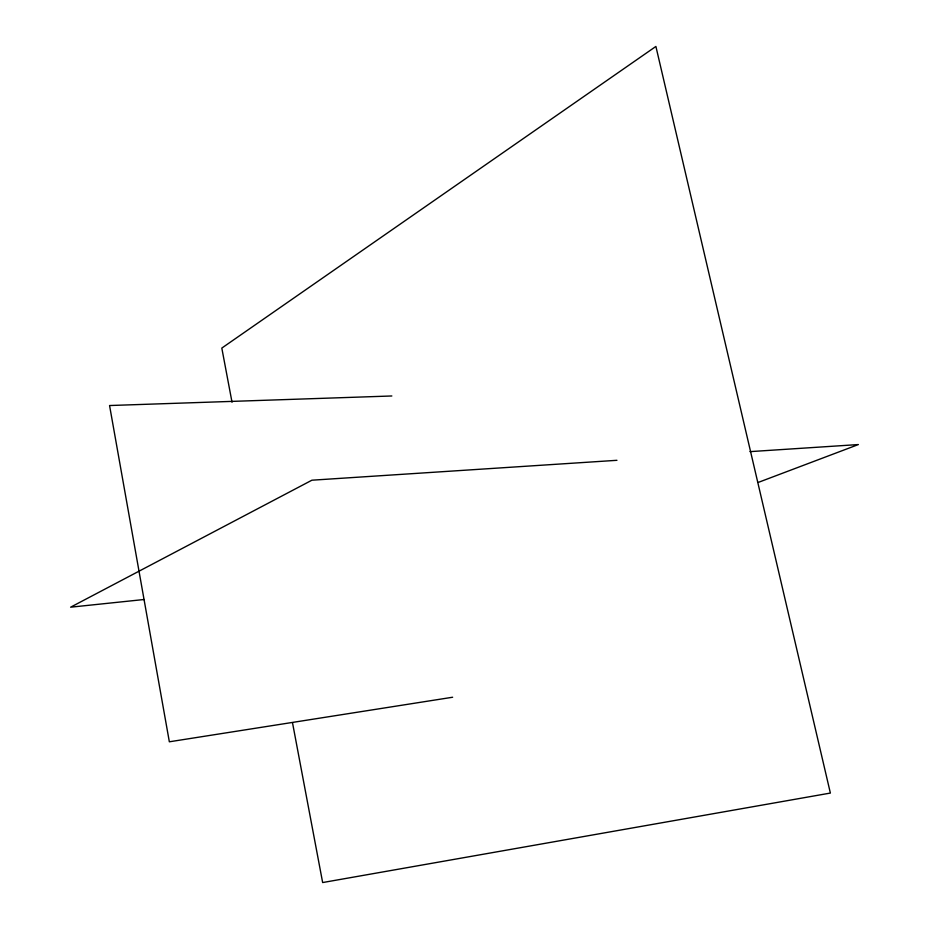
<?xml version="1.0" encoding="UTF-8"?>
<svg xmlns="http://www.w3.org/2000/svg" width="929" height="929" viewBox="0 0 929 929"><rect width="100%" height="100%" fill="white"/><g stroke="black" fill="none" stroke-linecap="round" stroke-linejoin="round"><path stroke-width="1.39" d="M758.25 482.418L858.373 444.561L749.947 451.633M452.644 697.238L169.345 741.795L109.564 405.532L391.841 395.975M144.1 599.507L70.627 607.183L311.912 480.2L616.949 460.308M232.029 402.245L221.81 348.085L655.897 46.45L830.375 793.064L322.653 882.55L292.542 722.925"/></g></svg>
